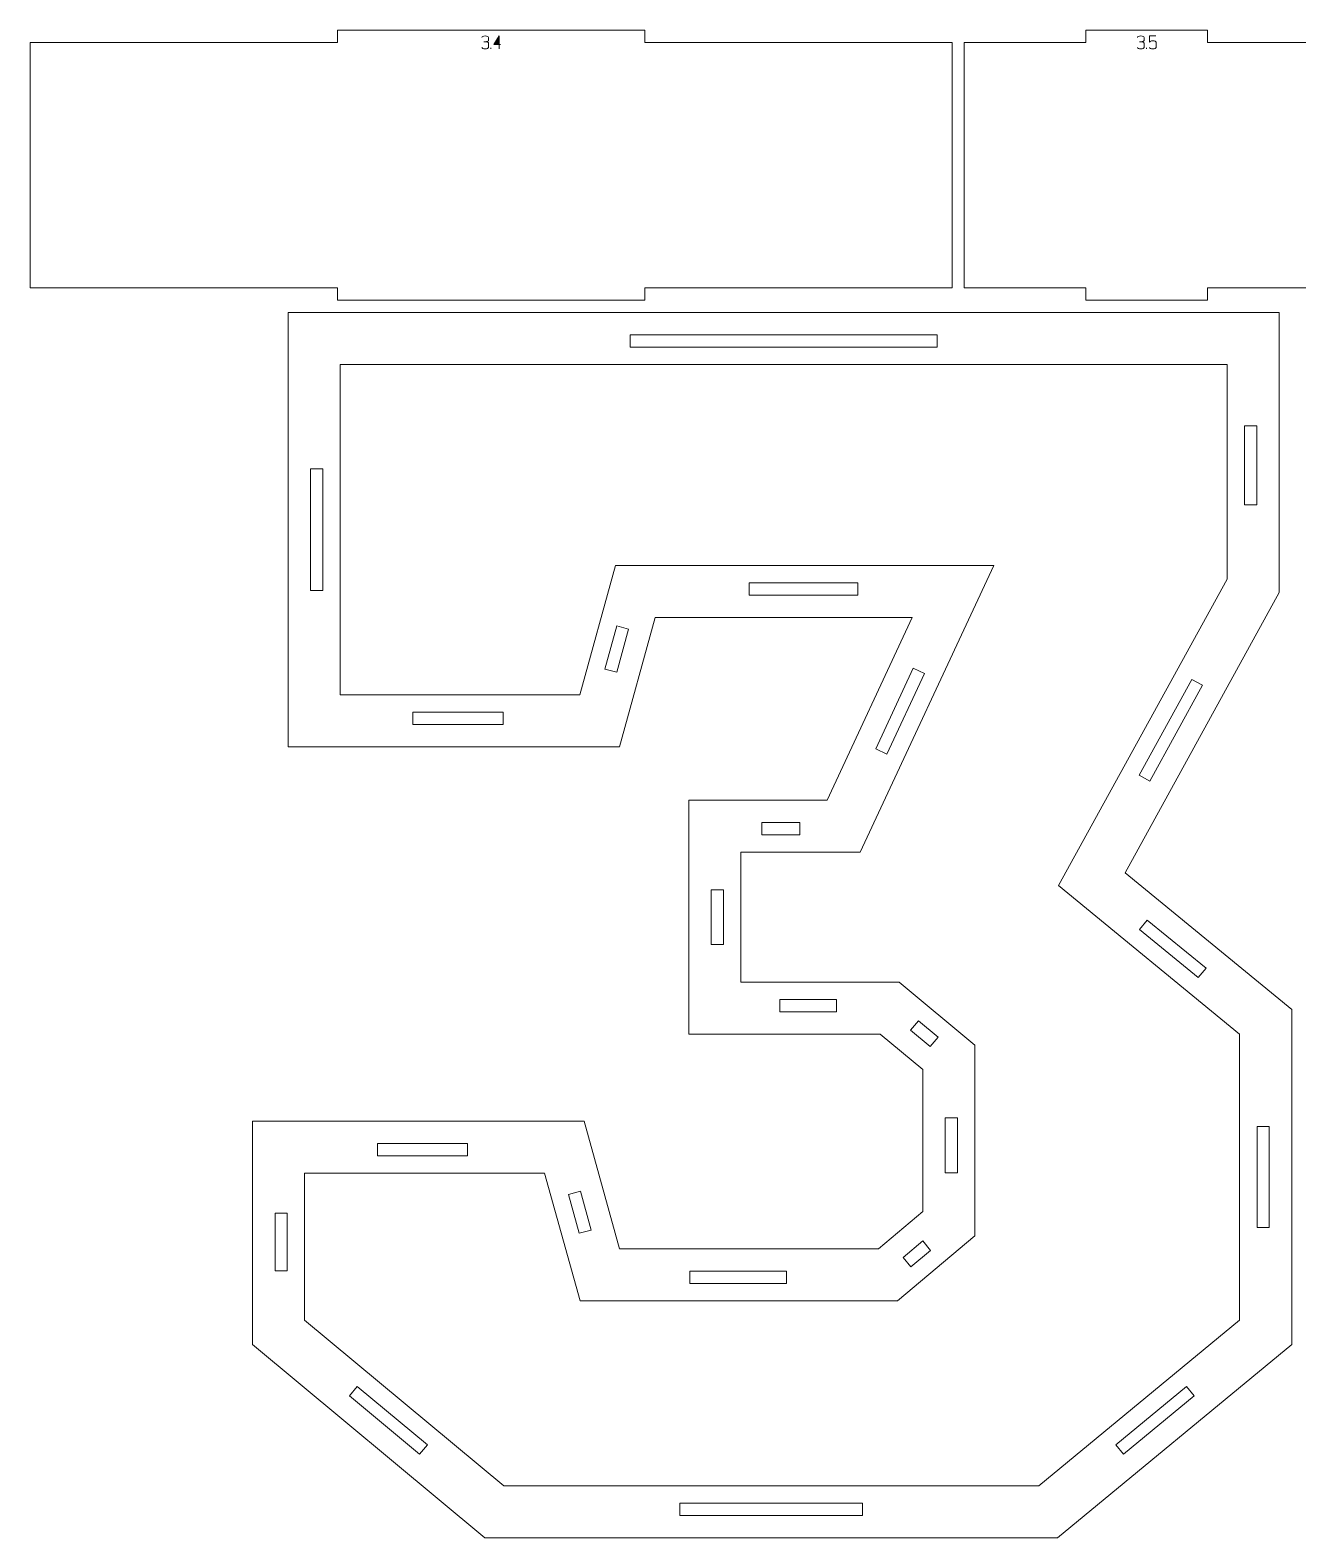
# Model space of a CAD drawing. Header units: centimetres. Extents: x -158 to 228, y -202 to 254.
# Drawn here: x -137.42 to -106.43, y -108.81 to -71.95 of the extents above; entities that cross this region are included whole.
import ezdxf

# ---------------------------------------------------------------- set-up
doc = ezdxf.new("R2010")
doc.units = ezdxf.units.CM
doc.header["$MEASUREMENT"] = 0
doc.layers.add('Capa 1', color=7, linetype='Continuous')

msp = doc.modelspace()

# ---------------------------------------------------------------- hatches: boundary and pattern name
at = {"layer": 'Capa 1', "true_color": 0x3e4095}
h = msp.add_hatch(color=175, dxfattribs=at)
edge = h.paths.add_edge_path()
edge.add_spline(control_points=[(-126.29256, -72.40756), (-126.3161, -72.40756), (-126.33575, -72.40412), (-126.35149, -72.39724), (-126.36724, -72.39036), (-126.37511, -72.38203), (-126.37511, -72.37225), (-126.37511, -72.38203), (-126.36724, -72.39036), (-126.35149, -72.39724), (-126.33575, -72.40412), (-126.3161, -72.40756), (-126.29256, -72.40756), (-126.26902, -72.40756), (-126.24937, -72.40412), (-126.23363, -72.39724), (-126.21788, -72.39036), (-126.21001, -72.38203), (-126.21001, -72.37225), (-126.21001, -72.37225), (-126.21001, -72.26906), (-126.21001, -72.26906), (-126.21001, -72.2608), (-126.21567, -72.25362), (-126.22698, -72.24751), (-126.23829, -72.24139), (-126.27146, -72.23726), (-126.3265, -72.23512), (-126.27177, -72.23176), (-126.2389, -72.22778), (-126.2279, -72.2232), (-126.21689, -72.21861), (-126.21093, -72.21112), (-126.21001, -72.20073), (-126.21001, -72.20073), (-126.21001, -72.12643), (-126.21001, -72.12643), (-126.21001, -72.11665), (-126.21788, -72.10832), (-126.23363, -72.10144), (-126.24937, -72.09456), (-126.26902, -72.09112), (-126.29256, -72.09112), (-126.3161, -72.09112), (-126.33575, -72.09456), (-126.35149, -72.10144), (-126.36724, -72.10832), (-126.37511, -72.11665), (-126.37511, -72.12643), (-126.37511, -72.11665), (-126.36724, -72.10832), (-126.35149, -72.10144), (-126.33575, -72.09456), (-126.3161, -72.09112), (-126.29256, -72.09112), (-126.26902, -72.09112), (-126.24937, -72.09456), (-126.23363, -72.10144), (-126.21788, -72.10832), (-126.21001, -72.11665), (-126.21001, -72.12643), (-126.21001, -72.12643), (-126.21001, -72.20073), (-126.21001, -72.20073), (-126.21093, -72.21112), (-126.21689, -72.21861), (-126.2279, -72.2232), (-126.2389, -72.22778), (-126.27177, -72.23176), (-126.3265, -72.23512), (-126.27146, -72.23726), (-126.23829, -72.24139), (-126.22698, -72.24751), (-126.21567, -72.25362), (-126.21001, -72.2608), (-126.21001, -72.26906), (-126.21001, -72.26906), (-126.21001, -72.37225), (-126.21001, -72.37225), (-126.21001, -72.38203), (-126.21788, -72.39036), (-126.23363, -72.39724), (-126.24937, -72.40412), (-126.26902, -72.40756), (-126.29256, -72.40756)], knot_values=[0, 0, 0, 0, 0.03571429, 0.03571429, 0.03571429, 0.07142857, 0.07142857, 0.07142857, 0.10714286, 0.10714286, 0.10714286, 0.14285714, 0.14285714, 0.14285714, 0.17857143, 0.17857143, 0.17857143, 0.21428571, 0.21428571, 0.21428571, 0.25, 0.25, 0.25, 0.28571429, 0.28571429, 0.28571429, 0.32142857, 0.32142857, 0.32142857, 0.35714286, 0.35714286, 0.35714286, 0.39285714, 0.39285714, 0.39285714, 0.42857143, 0.42857143, 0.42857143, 0.46428571, 0.46428571, 0.46428571, 0.5, 0.5, 0.5, 0.53571429, 0.53571429, 0.53571429, 0.57142857, 0.57142857, 0.57142857, 0.60714286, 0.60714286, 0.60714286, 0.64285714, 0.64285714, 0.64285714, 0.67857143, 0.67857143, 0.67857143, 0.71428571, 0.71428571, 0.71428571, 0.75, 0.75, 0.75, 0.78571429, 0.78571429, 0.78571429, 0.82142857, 0.82142857, 0.82142857, 0.85714286, 0.85714286, 0.85714286, 0.89285714, 0.89285714, 0.89285714, 0.92857143, 0.92857143, 0.92857143, 0.96428571, 0.96428571, 0.96428571, 1, 1, 1, 1], degree=3, periodic=1)
h = msp.add_hatch(color=175, dxfattribs=at)
edge = h.paths.add_edge_path()
edge.add_spline(control_points=[(-125.95181, -72.303), (-125.95181, -72.303), (-125.95181, -72.09066), (-125.95181, -72.09066), (-125.95181, -72.09066), (-126.0816, -72.303), (-126.0816, -72.303), (-126.0816, -72.303), (-125.95181, -72.303), (-125.95181, -72.303)], knot_values=[0, 0, 0, 0, 0.33333333, 0.33333333, 0.33333333, 0.66666667, 0.66666667, 0.66666667, 1, 1, 1, 1], degree=3, periodic=1)
h = msp.add_hatch(color=175, dxfattribs=at)
edge = h.paths.add_edge_path()
edge.add_spline(control_points=[(-125.95181, -72.303), (-125.95181, -72.303), (-125.95181, -72.40756), (-125.95181, -72.40756), (-125.95181, -72.40756), (-125.95181, -72.303), (-125.95181, -72.303), (-125.95181, -72.303), (-126.0816, -72.303), (-126.0816, -72.303), (-126.0816, -72.303), (-125.95181, -72.09066), (-125.95181, -72.09066), (-125.95181, -72.09066), (-125.95181, -72.303), (-125.95181, -72.303), (-125.95181, -72.303), (-125.922, -72.303), (-125.922, -72.303), (-125.922, -72.303), (-125.95181, -72.303), (-125.95181, -72.303)], knot_values=[0, 0, 0, 0, 0.14285714, 0.14285714, 0.14285714, 0.28571429, 0.28571429, 0.28571429, 0.42857143, 0.42857143, 0.42857143, 0.57142857, 0.57142857, 0.57142857, 0.71428571, 0.71428571, 0.71428571, 0.85714286, 0.85714286, 0.85714286, 1, 1, 1, 1], degree=3, periodic=1)
h = msp.add_hatch(color=175, dxfattribs=at)
edge = h.paths.add_edge_path()
edge.add_spline(control_points=[(-110.26476, -72.40756), (-110.2883, -72.40756), (-110.30795, -72.40412), (-110.32369, -72.39724), (-110.33944, -72.39036), (-110.34731, -72.38203), (-110.34731, -72.37225), (-110.34731, -72.38203), (-110.33944, -72.39036), (-110.32369, -72.39724), (-110.30795, -72.40412), (-110.2883, -72.40756), (-110.26476, -72.40756), (-110.24122, -72.40756), (-110.22157, -72.40412), (-110.20583, -72.39724), (-110.19008, -72.39036), (-110.18221, -72.38203), (-110.18221, -72.37225), (-110.18221, -72.37225), (-110.18221, -72.26906), (-110.18221, -72.26906), (-110.18221, -72.2608), (-110.18787, -72.25362), (-110.19918, -72.24751), (-110.21049, -72.24139), (-110.24366, -72.23726), (-110.2987, -72.23512), (-110.24397, -72.23176), (-110.2111, -72.22778), (-110.2001, -72.2232), (-110.18909, -72.21861), (-110.18313, -72.21112), (-110.18221, -72.20073), (-110.18221, -72.20073), (-110.18221, -72.12643), (-110.18221, -72.12643), (-110.18221, -72.11665), (-110.19008, -72.10832), (-110.20583, -72.10144), (-110.22157, -72.09456), (-110.24122, -72.09112), (-110.26476, -72.09112), (-110.2883, -72.09112), (-110.30795, -72.09456), (-110.32369, -72.10144), (-110.33944, -72.10832), (-110.34731, -72.11665), (-110.34731, -72.12643), (-110.34731, -72.11665), (-110.33944, -72.10832), (-110.32369, -72.10144), (-110.30795, -72.09456), (-110.2883, -72.09112), (-110.26476, -72.09112), (-110.24122, -72.09112), (-110.22157, -72.09456), (-110.20583, -72.10144), (-110.19008, -72.10832), (-110.18221, -72.11665), (-110.18221, -72.12643), (-110.18221, -72.12643), (-110.18221, -72.20073), (-110.18221, -72.20073), (-110.18313, -72.21112), (-110.18909, -72.21861), (-110.2001, -72.2232), (-110.2111, -72.22778), (-110.24397, -72.23176), (-110.2987, -72.23512), (-110.24366, -72.23726), (-110.21049, -72.24139), (-110.19918, -72.24751), (-110.18787, -72.25362), (-110.18221, -72.2608), (-110.18221, -72.26906), (-110.18221, -72.26906), (-110.18221, -72.37225), (-110.18221, -72.37225), (-110.18221, -72.38203), (-110.19008, -72.39036), (-110.20583, -72.39724), (-110.22157, -72.40412), (-110.24122, -72.40756), (-110.26476, -72.40756)], knot_values=[0, 0, 0, 0, 0.03571429, 0.03571429, 0.03571429, 0.07142857, 0.07142857, 0.07142857, 0.10714286, 0.10714286, 0.10714286, 0.14285714, 0.14285714, 0.14285714, 0.17857143, 0.17857143, 0.17857143, 0.21428571, 0.21428571, 0.21428571, 0.25, 0.25, 0.25, 0.28571429, 0.28571429, 0.28571429, 0.32142857, 0.32142857, 0.32142857, 0.35714286, 0.35714286, 0.35714286, 0.39285714, 0.39285714, 0.39285714, 0.42857143, 0.42857143, 0.42857143, 0.46428571, 0.46428571, 0.46428571, 0.5, 0.5, 0.5, 0.53571429, 0.53571429, 0.53571429, 0.57142857, 0.57142857, 0.57142857, 0.60714286, 0.60714286, 0.60714286, 0.64285714, 0.64285714, 0.64285714, 0.67857143, 0.67857143, 0.67857143, 0.71428571, 0.71428571, 0.71428571, 0.75, 0.75, 0.75, 0.78571429, 0.78571429, 0.78571429, 0.82142857, 0.82142857, 0.82142857, 0.85714286, 0.85714286, 0.85714286, 0.89285714, 0.89285714, 0.89285714, 0.92857143, 0.92857143, 0.92857143, 0.96428571, 0.96428571, 0.96428571, 1, 1, 1, 1], degree=3, periodic=1)
h = msp.add_hatch(color=175, dxfattribs=at)
edge = h.paths.add_edge_path()
edge.add_spline(control_points=[(-109.97125, -72.40756), (-109.99479, -72.40756), (-110.01444, -72.40412), (-110.03018, -72.39724), (-110.04593, -72.39036), (-110.0538, -72.38203), (-110.0538, -72.37225), (-110.0538, -72.38203), (-110.04593, -72.39036), (-110.03018, -72.39724), (-110.01444, -72.40412), (-109.99479, -72.40756), (-109.97125, -72.40756), (-109.94771, -72.40756), (-109.92806, -72.40412), (-109.91232, -72.39724), (-109.89657, -72.39036), (-109.8887, -72.38203), (-109.8887, -72.37225), (-109.8887, -72.37225), (-109.8887, -72.24659), (-109.8887, -72.24659), (-109.8887, -72.2368), (-109.89657, -72.22847), (-109.91232, -72.22159), (-109.92806, -72.21471), (-109.94771, -72.21127), (-109.97125, -72.21127), (-109.99265, -72.21311), (-110.00916, -72.21556), (-110.02078, -72.21861), (-110.0324, -72.22167), (-110.0434, -72.231), (-110.0538, -72.24659), (-110.0538, -72.24659), (-110.0538, -72.09112), (-110.0538, -72.09112), (-110.0538, -72.09112), (-109.8942, -72.09112), (-109.8942, -72.09112), (-109.8942, -72.09112), (-110.0538, -72.09112), (-110.0538, -72.09112), (-110.0538, -72.09112), (-110.0538, -72.24659), (-110.0538, -72.24659), (-110.0434, -72.231), (-110.0324, -72.22167), (-110.02078, -72.21861), (-110.00916, -72.21556), (-109.99265, -72.21311), (-109.97125, -72.21127), (-109.94771, -72.21127), (-109.92806, -72.21471), (-109.91232, -72.22159), (-109.89657, -72.22847), (-109.8887, -72.2368), (-109.8887, -72.24659), (-109.8887, -72.24659), (-109.8887, -72.37225), (-109.8887, -72.37225), (-109.8887, -72.38203), (-109.89657, -72.39036), (-109.91232, -72.39724), (-109.92806, -72.40412), (-109.94771, -72.40756), (-109.97125, -72.40756)], knot_values=[0, 0, 0, 0, 0.04545455, 0.04545455, 0.04545455, 0.09090909, 0.09090909, 0.09090909, 0.13636364, 0.13636364, 0.13636364, 0.18181818, 0.18181818, 0.18181818, 0.22727273, 0.22727273, 0.22727273, 0.27272727, 0.27272727, 0.27272727, 0.31818182, 0.31818182, 0.31818182, 0.36363636, 0.36363636, 0.36363636, 0.40909091, 0.40909091, 0.40909091, 0.45454545, 0.45454545, 0.45454545, 0.5, 0.5, 0.5, 0.54545455, 0.54545455, 0.54545455, 0.59090909, 0.59090909, 0.59090909, 0.63636364, 0.63636364, 0.63636364, 0.68181818, 0.68181818, 0.68181818, 0.72727273, 0.72727273, 0.72727273, 0.77272727, 0.77272727, 0.77272727, 0.81818182, 0.81818182, 0.81818182, 0.86363636, 0.86363636, 0.86363636, 0.90909091, 0.90909091, 0.90909091, 0.95454545, 0.95454545, 0.95454545, 1, 1, 1, 1], degree=3, periodic=1)
h = msp.add_hatch(color=175, dxfattribs=at)
edge = h.paths.add_edge_path()
edge.add_spline(control_points=[(-126.15498, -72.40756), (-126.15498, -72.40756), (-126.15498, -72.38509), (-126.15498, -72.38509), (-126.15498, -72.38509), (-126.15498, -72.40756), (-126.15498, -72.40756)], knot_values=[0, 0, 0, 0, 0.5, 0.5, 0.5, 1, 1, 1, 1], degree=3, periodic=1)
h = msp.add_hatch(color=175, dxfattribs=at)
edge = h.paths.add_edge_path()
edge.add_spline(control_points=[(-110.12718, -72.40756), (-110.12718, -72.40756), (-110.12718, -72.38509), (-110.12718, -72.38509), (-110.12718, -72.38509), (-110.12718, -72.40756), (-110.12718, -72.40756)], knot_values=[0, 0, 0, 0, 0.5, 0.5, 0.5, 1, 1, 1, 1], degree=3, periodic=1)

# ---------------------------------------------------------------- linework, layer by layer
at = {"layer": 'Capa 1', "color": 240, "lineweight": 20}
for points in [[(-137.41699, -72.25036), (-137.41699, -72.25036), (-137.41699, -78.25036), (-137.41699, -78.25036), (-137.41699, -78.25036), (-129.9047, -78.25036), (-129.9047, -78.25036), (-129.9047, -78.25036), (-129.9047, -78.55036), (-129.9047, -78.55036), (-129.9047, -78.55036), (-122.39242, -78.55036), (-122.39242, -78.55036), (-122.39242, -78.55036), (-122.39242, -78.25036), (-122.39242, -78.25036), (-122.39242, -78.25036), (-114.88013, -78.25036), (-114.88013, -78.25036), (-114.88013, -78.25036), (-114.88013, -72.25036), (-114.88013, -72.25036), (-114.88013, -72.25036), (-122.39242, -72.25036), (-122.39242, -72.25036), (-122.39242, -72.25036), (-122.39242, -71.95036), (-122.39242, -71.95036), (-122.39242, -71.95036), (-129.9047, -71.95036), (-129.9047, -71.95036), (-129.9047, -71.95036), (-129.9047, -72.25036), (-129.9047, -72.25036), (-129.9047, -72.25036), (-137.41699, -72.25036), (-137.41699, -72.25036)], [(-114.58013, -72.25036), (-114.58013, -72.25036), (-114.58013, -78.25036), (-114.58013, -78.25036), (-114.58013, -78.25036), (-111.60538, -78.25036), (-111.60538, -78.25036), (-111.60538, -78.25036), (-111.60538, -78.55036), (-111.60538, -78.55036), (-111.60538, -78.55036), (-108.63064, -78.55036), (-108.63064, -78.55036), (-108.63064, -78.55036), (-108.63064, -78.25036), (-108.63064, -78.25036), (-108.63064, -78.25036), (-105.65589, -78.25036), (-105.65589, -78.25036), (-105.65589, -78.25036), (-105.65589, -72.25036), (-105.65589, -72.25036), (-105.65589, -72.25036), (-108.63064, -72.25036), (-108.63064, -72.25036), (-108.63064, -72.25036), (-108.63064, -71.95036), (-108.63064, -71.95036), (-108.63064, -71.95036), (-111.60538, -71.95036), (-111.60538, -71.95036), (-111.60538, -71.95036), (-111.60538, -72.25036), (-111.60538, -72.25036), (-111.60538, -72.25036), (-114.58013, -72.25036), (-114.58013, -72.25036)]]:
    msp.add_open_spline(points, degree=3, knots=[0, 0, 0, 0, 0.08333333, 0.08333333, 0.08333333, 0.16666667, 0.16666667, 0.16666667, 0.25, 0.25, 0.25, 0.33333333, 0.33333333, 0.33333333, 0.41666667, 0.41666667, 0.41666667, 0.5, 0.5, 0.5, 0.58333333, 0.58333333, 0.58333333, 0.66666667, 0.66666667, 0.66666667, 0.75, 0.75, 0.75, 0.83333333, 0.83333333, 0.83333333, 0.91666667, 0.91666667, 0.91666667, 1, 1, 1, 1], dxfattribs=at)
at = {"layer": 'Capa 1', "color": 114, "lineweight": 9}
for points, knots in [([(-126.29256, -72.40756), (-126.3161, -72.40756), (-126.33575, -72.40412), (-126.35149, -72.39724), (-126.36724, -72.39036), (-126.37511, -72.38203), (-126.37511, -72.37225), (-126.37511, -72.38203), (-126.36724, -72.39036), (-126.35149, -72.39724), (-126.33575, -72.40412), (-126.3161, -72.40756), (-126.29256, -72.40756), (-126.26902, -72.40756), (-126.24937, -72.40412), (-126.23363, -72.39724), (-126.21788, -72.39036), (-126.21001, -72.38203), (-126.21001, -72.37225), (-126.21001, -72.37225), (-126.21001, -72.26906), (-126.21001, -72.26906), (-126.21001, -72.2608), (-126.21567, -72.25362), (-126.22698, -72.24751), (-126.23829, -72.24139), (-126.27146, -72.23726), (-126.3265, -72.23512), (-126.27177, -72.23176), (-126.2389, -72.22778), (-126.2279, -72.2232), (-126.21689, -72.21861), (-126.21093, -72.21112), (-126.21001, -72.20073), (-126.21001, -72.20073), (-126.21001, -72.12643), (-126.21001, -72.12643), (-126.21001, -72.11665), (-126.21788, -72.10832), (-126.23363, -72.10144), (-126.24937, -72.09456), (-126.26902, -72.09112), (-126.29256, -72.09112), (-126.3161, -72.09112), (-126.33575, -72.09456), (-126.35149, -72.10144), (-126.36724, -72.10832), (-126.37511, -72.11665), (-126.37511, -72.12643), (-126.37511, -72.11665), (-126.36724, -72.10832), (-126.35149, -72.10144), (-126.33575, -72.09456), (-126.3161, -72.09112), (-126.29256, -72.09112), (-126.26902, -72.09112), (-126.24937, -72.09456), (-126.23363, -72.10144), (-126.21788, -72.10832), (-126.21001, -72.11665), (-126.21001, -72.12643), (-126.21001, -72.12643), (-126.21001, -72.20073), (-126.21001, -72.20073), (-126.21093, -72.21112), (-126.21689, -72.21861), (-126.2279, -72.2232), (-126.2389, -72.22778), (-126.27177, -72.23176), (-126.3265, -72.23512), (-126.27146, -72.23726), (-126.23829, -72.24139), (-126.22698, -72.24751), (-126.21567, -72.25362), (-126.21001, -72.2608), (-126.21001, -72.26906), (-126.21001, -72.26906), (-126.21001, -72.37225), (-126.21001, -72.37225), (-126.21001, -72.38203), (-126.21788, -72.39036), (-126.23363, -72.39724), (-126.24937, -72.40412), (-126.26902, -72.40756), (-126.29256, -72.40756)], [0, 0, 0, 0, 0.03571429, 0.03571429, 0.03571429, 0.07142857, 0.07142857, 0.07142857, 0.10714286, 0.10714286, 0.10714286, 0.14285714, 0.14285714, 0.14285714, 0.17857143, 0.17857143, 0.17857143, 0.21428571, 0.21428571, 0.21428571, 0.25, 0.25, 0.25, 0.28571429, 0.28571429, 0.28571429, 0.32142857, 0.32142857, 0.32142857, 0.35714286, 0.35714286, 0.35714286, 0.39285714, 0.39285714, 0.39285714, 0.42857143, 0.42857143, 0.42857143, 0.46428571, 0.46428571, 0.46428571, 0.5, 0.5, 0.5, 0.53571429, 0.53571429, 0.53571429, 0.57142857, 0.57142857, 0.57142857, 0.60714286, 0.60714286, 0.60714286, 0.64285714, 0.64285714, 0.64285714, 0.67857143, 0.67857143, 0.67857143, 0.71428571, 0.71428571, 0.71428571, 0.75, 0.75, 0.75, 0.78571429, 0.78571429, 0.78571429, 0.82142857, 0.82142857, 0.82142857, 0.85714286, 0.85714286, 0.85714286, 0.89285714, 0.89285714, 0.89285714, 0.92857143, 0.92857143, 0.92857143, 0.96428571, 0.96428571, 0.96428571, 1, 1, 1, 1]), ([(-125.95181, -72.303), (-125.95181, -72.303), (-125.95181, -72.09066), (-125.95181, -72.09066), (-125.95181, -72.09066), (-126.0816, -72.303), (-126.0816, -72.303), (-126.0816, -72.303), (-125.95181, -72.303), (-125.95181, -72.303)], [0, 0, 0, 0, 0.33333333, 0.33333333, 0.33333333, 0.66666667, 0.66666667, 0.66666667, 1, 1, 1, 1]), ([(-125.95181, -72.303), (-125.95181, -72.303), (-125.95181, -72.40756), (-125.95181, -72.40756), (-125.95181, -72.40756), (-125.95181, -72.303), (-125.95181, -72.303), (-125.95181, -72.303), (-126.0816, -72.303), (-126.0816, -72.303), (-126.0816, -72.303), (-125.95181, -72.09066), (-125.95181, -72.09066), (-125.95181, -72.09066), (-125.95181, -72.303), (-125.95181, -72.303), (-125.95181, -72.303), (-125.922, -72.303), (-125.922, -72.303), (-125.922, -72.303), (-125.95181, -72.303), (-125.95181, -72.303)], [0, 0, 0, 0, 0.14285714, 0.14285714, 0.14285714, 0.28571429, 0.28571429, 0.28571429, 0.42857143, 0.42857143, 0.42857143, 0.57142857, 0.57142857, 0.57142857, 0.71428571, 0.71428571, 0.71428571, 0.85714286, 0.85714286, 0.85714286, 1, 1, 1, 1]), ([(-110.26476, -72.40756), (-110.2883, -72.40756), (-110.30795, -72.40412), (-110.32369, -72.39724), (-110.33944, -72.39036), (-110.34731, -72.38203), (-110.34731, -72.37225), (-110.34731, -72.38203), (-110.33944, -72.39036), (-110.32369, -72.39724), (-110.30795, -72.40412), (-110.2883, -72.40756), (-110.26476, -72.40756), (-110.24122, -72.40756), (-110.22157, -72.40412), (-110.20583, -72.39724), (-110.19008, -72.39036), (-110.18221, -72.38203), (-110.18221, -72.37225), (-110.18221, -72.37225), (-110.18221, -72.26906), (-110.18221, -72.26906), (-110.18221, -72.2608), (-110.18787, -72.25362), (-110.19918, -72.24751), (-110.21049, -72.24139), (-110.24366, -72.23726), (-110.2987, -72.23512), (-110.24397, -72.23176), (-110.2111, -72.22778), (-110.2001, -72.2232), (-110.18909, -72.21861), (-110.18313, -72.21112), (-110.18221, -72.20073), (-110.18221, -72.20073), (-110.18221, -72.12643), (-110.18221, -72.12643), (-110.18221, -72.11665), (-110.19008, -72.10832), (-110.20583, -72.10144), (-110.22157, -72.09456), (-110.24122, -72.09112), (-110.26476, -72.09112), (-110.2883, -72.09112), (-110.30795, -72.09456), (-110.32369, -72.10144), (-110.33944, -72.10832), (-110.34731, -72.11665), (-110.34731, -72.12643), (-110.34731, -72.11665), (-110.33944, -72.10832), (-110.32369, -72.10144), (-110.30795, -72.09456), (-110.2883, -72.09112), (-110.26476, -72.09112), (-110.24122, -72.09112), (-110.22157, -72.09456), (-110.20583, -72.10144), (-110.19008, -72.10832), (-110.18221, -72.11665), (-110.18221, -72.12643), (-110.18221, -72.12643), (-110.18221, -72.20073), (-110.18221, -72.20073), (-110.18313, -72.21112), (-110.18909, -72.21861), (-110.2001, -72.2232), (-110.2111, -72.22778), (-110.24397, -72.23176), (-110.2987, -72.23512), (-110.24366, -72.23726), (-110.21049, -72.24139), (-110.19918, -72.24751), (-110.18787, -72.25362), (-110.18221, -72.2608), (-110.18221, -72.26906), (-110.18221, -72.26906), (-110.18221, -72.37225), (-110.18221, -72.37225), (-110.18221, -72.38203), (-110.19008, -72.39036), (-110.20583, -72.39724), (-110.22157, -72.40412), (-110.24122, -72.40756), (-110.26476, -72.40756)], [0, 0, 0, 0, 0.03571429, 0.03571429, 0.03571429, 0.07142857, 0.07142857, 0.07142857, 0.10714286, 0.10714286, 0.10714286, 0.14285714, 0.14285714, 0.14285714, 0.17857143, 0.17857143, 0.17857143, 0.21428571, 0.21428571, 0.21428571, 0.25, 0.25, 0.25, 0.28571429, 0.28571429, 0.28571429, 0.32142857, 0.32142857, 0.32142857, 0.35714286, 0.35714286, 0.35714286, 0.39285714, 0.39285714, 0.39285714, 0.42857143, 0.42857143, 0.42857143, 0.46428571, 0.46428571, 0.46428571, 0.5, 0.5, 0.5, 0.53571429, 0.53571429, 0.53571429, 0.57142857, 0.57142857, 0.57142857, 0.60714286, 0.60714286, 0.60714286, 0.64285714, 0.64285714, 0.64285714, 0.67857143, 0.67857143, 0.67857143, 0.71428571, 0.71428571, 0.71428571, 0.75, 0.75, 0.75, 0.78571429, 0.78571429, 0.78571429, 0.82142857, 0.82142857, 0.82142857, 0.85714286, 0.85714286, 0.85714286, 0.89285714, 0.89285714, 0.89285714, 0.92857143, 0.92857143, 0.92857143, 0.96428571, 0.96428571, 0.96428571, 1, 1, 1, 1]), ([(-109.97125, -72.40756), (-109.99479, -72.40756), (-110.01444, -72.40412), (-110.03018, -72.39724), (-110.04593, -72.39036), (-110.0538, -72.38203), (-110.0538, -72.37225), (-110.0538, -72.38203), (-110.04593, -72.39036), (-110.03018, -72.39724), (-110.01444, -72.40412), (-109.99479, -72.40756), (-109.97125, -72.40756), (-109.94771, -72.40756), (-109.92806, -72.40412), (-109.91232, -72.39724), (-109.89657, -72.39036), (-109.8887, -72.38203), (-109.8887, -72.37225), (-109.8887, -72.37225), (-109.8887, -72.24659), (-109.8887, -72.24659), (-109.8887, -72.2368), (-109.89657, -72.22847), (-109.91232, -72.22159), (-109.92806, -72.21471), (-109.94771, -72.21127), (-109.97125, -72.21127), (-109.99265, -72.21311), (-110.00916, -72.21556), (-110.02078, -72.21861), (-110.0324, -72.22167), (-110.0434, -72.231), (-110.0538, -72.24659), (-110.0538, -72.24659), (-110.0538, -72.09112), (-110.0538, -72.09112), (-110.0538, -72.09112), (-109.8942, -72.09112), (-109.8942, -72.09112), (-109.8942, -72.09112), (-110.0538, -72.09112), (-110.0538, -72.09112), (-110.0538, -72.09112), (-110.0538, -72.24659), (-110.0538, -72.24659), (-110.0434, -72.231), (-110.0324, -72.22167), (-110.02078, -72.21861), (-110.00916, -72.21556), (-109.99265, -72.21311), (-109.97125, -72.21127), (-109.94771, -72.21127), (-109.92806, -72.21471), (-109.91232, -72.22159), (-109.89657, -72.22847), (-109.8887, -72.2368), (-109.8887, -72.24659), (-109.8887, -72.24659), (-109.8887, -72.37225), (-109.8887, -72.37225), (-109.8887, -72.38203), (-109.89657, -72.39036), (-109.91232, -72.39724), (-109.92806, -72.40412), (-109.94771, -72.40756), (-109.97125, -72.40756)], [0, 0, 0, 0, 0.04545455, 0.04545455, 0.04545455, 0.09090909, 0.09090909, 0.09090909, 0.13636364, 0.13636364, 0.13636364, 0.18181818, 0.18181818, 0.18181818, 0.22727273, 0.22727273, 0.22727273, 0.27272727, 0.27272727, 0.27272727, 0.31818182, 0.31818182, 0.31818182, 0.36363636, 0.36363636, 0.36363636, 0.40909091, 0.40909091, 0.40909091, 0.45454545, 0.45454545, 0.45454545, 0.5, 0.5, 0.5, 0.54545455, 0.54545455, 0.54545455, 0.59090909, 0.59090909, 0.59090909, 0.63636364, 0.63636364, 0.63636364, 0.68181818, 0.68181818, 0.68181818, 0.72727273, 0.72727273, 0.72727273, 0.77272727, 0.77272727, 0.77272727, 0.81818182, 0.81818182, 0.81818182, 0.86363636, 0.86363636, 0.86363636, 0.90909091, 0.90909091, 0.90909091, 0.95454545, 0.95454545, 0.95454545, 1, 1, 1, 1]), ([(-126.15498, -72.40756), (-126.15498, -72.40756), (-126.15498, -72.38509), (-126.15498, -72.38509), (-126.15498, -72.38509), (-126.15498, -72.40756), (-126.15498, -72.40756)], [0, 0, 0, 0, 0.5, 0.5, 0.5, 1, 1, 1, 1]), ([(-110.12718, -72.40756), (-110.12718, -72.40756), (-110.12718, -72.38509), (-110.12718, -72.38509), (-110.12718, -72.38509), (-110.12718, -72.40756), (-110.12718, -72.40756)], [0, 0, 0, 0, 0.5, 0.5, 0.5, 1, 1, 1, 1])]:
    msp.add_open_spline(points, degree=3, knots=knots, dxfattribs=at)
at = {"layer": 'Capa 1', "color": 240, "lineweight": 9}
for points, knots in [([(-106.57515, -95.8878), (-106.57515, -95.8878), (-106.57515, -104.08138), (-106.57515, -104.08138), (-106.57515, -104.08138), (-112.29764, -108.80678), (-112.29764, -108.80678), (-112.29764, -108.80678), (-126.30043, -108.80678), (-126.30043, -108.80678), (-126.30043, -108.80678), (-131.97958, -104.08138), (-131.97958, -104.08138), (-131.97958, -104.08138), (-131.97958, -98.61899), (-131.97958, -98.61899), (-131.97958, -98.61899), (-123.8727, -98.61899), (-123.8727, -98.61899), (-123.8727, -98.61899), (-123.00566, -101.74035), (-123.00566, -101.74035), (-123.00566, -101.74035), (-116.67622, -101.74035), (-116.67622, -101.74035), (-116.67622, -101.74035), (-115.59242, -100.82996), (-115.59242, -100.82996), (-115.59242, -100.82996), (-115.59242, -97.36178), (-115.59242, -97.36178), (-115.59242, -97.36178), (-116.63287, -96.49473), (-116.63287, -96.49473), (-116.63287, -96.49473), (-121.31492, -96.49473), (-121.31492, -96.49473), (-121.31492, -96.49473), (-121.31492, -90.77223), (-121.31492, -90.77223), (-121.31492, -90.77223), (-117.93344, -90.77223), (-117.93344, -90.77223), (-117.93344, -90.77223), (-115.85253, -86.30695), (-115.85253, -86.30695), (-115.85253, -86.30695), (-122.13861, -86.30695), (-122.13861, -86.30695), (-122.13861, -86.30695), (-123.00566, -89.47166), (-123.00566, -89.47166), (-123.00566, -89.47166), (-131.11253, -89.47166), (-131.11253, -89.47166), (-131.11253, -89.47166), (-131.11253, -78.85036), (-131.11253, -78.85036), (-131.11253, -78.85036), (-106.87861, -78.85036), (-106.87861, -78.85036), (-106.87861, -78.85036), (-106.87861, -85.70001), (-106.87861, -85.70001), (-106.87861, -85.70001), (-110.65026, -92.54967), (-110.65026, -92.54967), (-110.65026, -92.54967), (-106.57515, -95.8878), (-106.57515, -95.8878)], [0, 0, 0, 0, 0.04347826, 0.04347826, 0.04347826, 0.08695652, 0.08695652, 0.08695652, 0.13043478, 0.13043478, 0.13043478, 0.17391304, 0.17391304, 0.17391304, 0.2173913, 0.2173913, 0.2173913, 0.26086957, 0.26086957, 0.26086957, 0.30434783, 0.30434783, 0.30434783, 0.34782609, 0.34782609, 0.34782609, 0.39130435, 0.39130435, 0.39130435, 0.43478261, 0.43478261, 0.43478261, 0.47826087, 0.47826087, 0.47826087, 0.52173913, 0.52173913, 0.52173913, 0.56521739, 0.56521739, 0.56521739, 0.60869565, 0.60869565, 0.60869565, 0.65217391, 0.65217391, 0.65217391, 0.69565217, 0.69565217, 0.69565217, 0.73913043, 0.73913043, 0.73913043, 0.7826087, 0.7826087, 0.7826087, 0.82608696, 0.82608696, 0.82608696, 0.86956522, 0.86956522, 0.86956522, 0.91304348, 0.91304348, 0.91304348, 0.95652174, 0.95652174, 0.95652174, 1, 1, 1, 1]), ([(-122.75171, -79.69889), (-122.75171, -79.69889), (-115.23943, -79.69889), (-115.23943, -79.69889), (-115.23943, -79.69889), (-115.23943, -79.39889), (-115.23943, -79.39889), (-115.23943, -79.39889), (-122.75171, -79.39889), (-122.75171, -79.39889), (-122.75171, -79.39889), (-122.75171, -79.69889), (-122.75171, -79.69889)], [0, 0, 0, 0, 0.25, 0.25, 0.25, 0.5, 0.5, 0.5, 0.75, 0.75, 0.75, 1, 1, 1, 1]), ([(-107.84794, -96.4905), (-107.84794, -96.4905), (-112.27594, -92.8633), (-112.27594, -92.8633), (-112.27594, -92.8633), (-108.1514, -85.37276), (-108.1514, -85.37276), (-108.1514, -85.37276), (-108.1514, -80.12315), (-108.1514, -80.12315), (-108.1514, -80.12315), (-129.83974, -80.12315), (-129.83974, -80.12315), (-129.83974, -80.12315), (-129.83974, -88.19887), (-129.83974, -88.19887), (-129.83974, -88.19887), (-123.97664, -88.19887), (-123.97664, -88.19887), (-123.97664, -88.19887), (-123.10959, -85.03416), (-123.10959, -85.03416), (-123.10959, -85.03416), (-113.85517, -85.03416), (-113.85517, -85.03416), (-113.85517, -85.03416), (-117.12237, -92.04502), (-117.12237, -92.04502), (-117.12237, -92.04502), (-120.04213, -92.04502), (-120.04213, -92.04502), (-120.04213, -92.04502), (-120.04213, -95.22194), (-120.04213, -95.22194), (-120.04213, -95.22194), (-116.17205, -95.22194), (-116.17205, -95.22194), (-116.17205, -95.22194), (-114.31963, -96.76564), (-114.31963, -96.76564), (-114.31963, -96.76564), (-114.31963, -101.42306), (-114.31963, -101.42306), (-114.31963, -101.42306), (-116.21258, -103.01314), (-116.21258, -103.01314), (-116.21258, -103.01314), (-123.97309, -103.01314), (-123.97309, -103.01314), (-123.97309, -103.01314), (-124.84013, -99.89178), (-124.84013, -99.89178), (-124.84013, -99.89178), (-130.70679, -99.89178), (-130.70679, -99.89178), (-130.70679, -99.89178), (-130.70679, -103.48465), (-130.70679, -103.48465), (-130.70679, -103.48465), (-125.84016, -107.53399), (-125.84016, -107.53399), (-125.84016, -107.53399), (-112.75523, -107.53399), (-112.75523, -107.53399), (-112.75523, -107.53399), (-107.84794, -103.48175), (-107.84794, -103.48175), (-107.84794, -103.48175), (-107.84794, -96.4905), (-107.84794, -96.4905)], [0, 0, 0, 0, 0.04347826, 0.04347826, 0.04347826, 0.08695652, 0.08695652, 0.08695652, 0.13043478, 0.13043478, 0.13043478, 0.17391304, 0.17391304, 0.17391304, 0.2173913, 0.2173913, 0.2173913, 0.26086957, 0.26086957, 0.26086957, 0.30434783, 0.30434783, 0.30434783, 0.34782609, 0.34782609, 0.34782609, 0.39130435, 0.39130435, 0.39130435, 0.43478261, 0.43478261, 0.43478261, 0.47826087, 0.47826087, 0.47826087, 0.52173913, 0.52173913, 0.52173913, 0.56521739, 0.56521739, 0.56521739, 0.60869565, 0.60869565, 0.60869565, 0.65217391, 0.65217391, 0.65217391, 0.69565217, 0.69565217, 0.69565217, 0.73913043, 0.73913043, 0.73913043, 0.7826087, 0.7826087, 0.7826087, 0.82608696, 0.82608696, 0.82608696, 0.86956522, 0.86956522, 0.86956522, 0.91304348, 0.91304348, 0.91304348, 0.95652174, 0.95652174, 0.95652174, 1, 1, 1, 1]), ([(-107.72714, -81.62654), (-107.72714, -81.62654), (-107.72714, -83.55419), (-107.72714, -83.55419), (-107.72714, -83.55419), (-107.42714, -83.55419), (-107.42714, -83.55419), (-107.42714, -83.55419), (-107.42714, -81.62654), (-107.42714, -81.62654), (-107.42714, -81.62654), (-107.72714, -81.62654), (-107.72714, -81.62654)], [0, 0, 0, 0, 0.25, 0.25, 0.25, 0.5, 0.5, 0.5, 0.75, 0.75, 0.75, 1, 1, 1, 1]), ([(-130.264, -85.64838), (-130.264, -85.64838), (-130.264, -82.67364), (-130.264, -82.67364), (-130.264, -82.67364), (-130.564, -82.67364), (-130.564, -82.67364), (-130.564, -82.67364), (-130.564, -85.64838), (-130.564, -85.64838), (-130.564, -85.64838), (-130.264, -85.64838), (-130.264, -85.64838)], [0, 0, 0, 0, 0.25, 0.25, 0.25, 0.5, 0.5, 0.5, 0.75, 0.75, 0.75, 1, 1, 1, 1]), ([(-117.1795, -85.45842), (-117.1795, -85.45842), (-119.83805, -85.45842), (-119.83805, -85.45842), (-119.83805, -85.45842), (-119.83805, -85.75842), (-119.83805, -85.75842), (-119.83805, -85.75842), (-117.1795, -85.75842), (-117.1795, -85.75842), (-117.1795, -85.75842), (-117.1795, -85.45842), (-117.1795, -85.45842)], [0, 0, 0, 0, 0.25, 0.25, 0.25, 0.5, 0.5, 0.5, 0.75, 0.75, 0.75, 1, 1, 1, 1]), ([(-123.07495, -86.51332), (-123.07495, -86.51332), (-123.36396, -87.56823), (-123.36396, -87.56823), (-123.36396, -87.56823), (-123.07463, -87.6475), (-123.07463, -87.6475), (-123.07463, -87.6475), (-122.78561, -86.59259), (-122.78561, -86.59259), (-122.78561, -86.59259), (-123.07495, -86.51332), (-123.07495, -86.51332)], [0, 0, 0, 0, 0.25, 0.25, 0.25, 0.5, 0.5, 0.5, 0.75, 0.75, 0.75, 1, 1, 1, 1]), ([(-116.47376, -89.6488), (-116.47376, -89.6488), (-115.55478, -87.67685), (-115.55478, -87.67685), (-115.55478, -87.67685), (-115.82671, -87.55013), (-115.82671, -87.55013), (-115.82671, -87.55013), (-116.74568, -89.52208), (-116.74568, -89.52208), (-116.74568, -89.52208), (-116.47376, -89.6488), (-116.47376, -89.6488)], [0, 0, 0, 0, 0.25, 0.25, 0.25, 0.5, 0.5, 0.5, 0.75, 0.75, 0.75, 1, 1, 1, 1]), ([(-109.01535, -87.82134), (-109.01535, -87.82134), (-110.30355, -90.16084), (-110.30355, -90.16084), (-110.30355, -90.16084), (-110.04076, -90.30555), (-110.04076, -90.30555), (-110.04076, -90.30555), (-108.75255, -87.96604), (-108.75255, -87.96604), (-108.75255, -87.96604), (-109.01535, -87.82134), (-109.01535, -87.82134)], [0, 0, 0, 0, 0.25, 0.25, 0.25, 0.5, 0.5, 0.5, 0.75, 0.75, 0.75, 1, 1, 1, 1]), ([(-125.85665, -88.62313), (-125.85665, -88.62313), (-128.06033, -88.62313), (-128.06033, -88.62313), (-128.06033, -88.62313), (-128.06033, -88.92313), (-128.06033, -88.92313), (-128.06033, -88.92313), (-125.85665, -88.92313), (-125.85665, -88.92313), (-125.85665, -88.92313), (-125.85665, -88.62313), (-125.85665, -88.62313)], [0, 0, 0, 0, 0.25, 0.25, 0.25, 0.5, 0.5, 0.5, 0.75, 0.75, 0.75, 1, 1, 1, 1]), ([(-119.53248, -91.62076), (-119.53248, -91.62076), (-118.59856, -91.62076), (-118.59856, -91.62076), (-118.59856, -91.62076), (-118.59856, -91.32076), (-118.59856, -91.32076), (-118.59856, -91.32076), (-119.53248, -91.32076), (-119.53248, -91.32076), (-119.53248, -91.32076), (-119.53248, -91.62076), (-119.53248, -91.62076)], [0, 0, 0, 0, 0.25, 0.25, 0.25, 0.5, 0.5, 0.5, 0.75, 0.75, 0.75, 1, 1, 1, 1]), ([(-120.46639, -94.30439), (-120.46639, -94.30439), (-120.46639, -92.96257), (-120.46639, -92.96257), (-120.46639, -92.96257), (-120.76639, -92.96257), (-120.76639, -92.96257), (-120.76639, -92.96257), (-120.76639, -94.30439), (-120.76639, -94.30439), (-120.76639, -94.30439), (-120.46639, -94.30439), (-120.46639, -94.30439)], [0, 0, 0, 0, 0.25, 0.25, 0.25, 0.5, 0.5, 0.5, 0.75, 0.75, 0.75, 1, 1, 1, 1]), ([(-110.29726, -93.9357), (-110.29726, -93.9357), (-108.86047, -95.11265), (-108.86047, -95.11265), (-108.86047, -95.11265), (-108.67036, -94.88057), (-108.67036, -94.88057), (-108.67036, -94.88057), (-110.10715, -93.70362), (-110.10715, -93.70362), (-110.10715, -93.70362), (-110.29726, -93.9357), (-110.29726, -93.9357)], [0, 0, 0, 0, 0.25, 0.25, 0.25, 0.5, 0.5, 0.5, 0.75, 0.75, 0.75, 1, 1, 1, 1]), ([(-117.7059, -95.6462), (-117.7059, -95.6462), (-119.08615, -95.6462), (-119.08615, -95.6462), (-119.08615, -95.6462), (-119.08615, -95.9462), (-119.08615, -95.9462), (-119.08615, -95.9462), (-117.7059, -95.9462), (-117.7059, -95.9462), (-117.7059, -95.9462), (-117.7059, -95.6462), (-117.7059, -95.6462)], [0, 0, 0, 0, 0.25, 0.25, 0.25, 0.5, 0.5, 0.5, 0.75, 0.75, 0.75, 1, 1, 1, 1]), ([(-115.22197, -96.56595), (-115.22197, -96.56595), (-115.70004, -96.16755), (-115.70004, -96.16755), (-115.70004, -96.16755), (-115.8921, -96.39802), (-115.8921, -96.39802), (-115.8921, -96.39802), (-115.41402, -96.79642), (-115.41402, -96.79642), (-115.41402, -96.79642), (-115.22197, -96.56595), (-115.22197, -96.56595)], [0, 0, 0, 0, 0.25, 0.25, 0.25, 0.5, 0.5, 0.5, 0.75, 0.75, 0.75, 1, 1, 1, 1]), ([(-114.74389, -99.88185), (-114.74389, -99.88185), (-114.74389, -98.53833), (-114.74389, -98.53833), (-114.74389, -98.53833), (-115.04389, -98.53833), (-115.04389, -98.53833), (-115.04389, -98.53833), (-115.04389, -99.88185), (-115.04389, -99.88185), (-115.04389, -99.88185), (-114.74389, -99.88185), (-114.74389, -99.88185)], [0, 0, 0, 0, 0.25, 0.25, 0.25, 0.5, 0.5, 0.5, 0.75, 0.75, 0.75, 1, 1, 1, 1]), ([(-107.42368, -98.75361), (-107.42368, -98.75361), (-107.42368, -101.21762), (-107.42368, -101.21762), (-107.42368, -101.21762), (-107.12368, -101.21762), (-107.12368, -101.21762), (-107.12368, -101.21762), (-107.12368, -98.75361), (-107.12368, -98.75361), (-107.12368, -98.75361), (-107.42368, -98.75361), (-107.42368, -98.75361)], [0, 0, 0, 0, 0.25, 0.25, 0.25, 0.5, 0.5, 0.5, 0.75, 0.75, 0.75, 1, 1, 1, 1]), ([(-128.92659, -99.46752), (-128.92659, -99.46752), (-126.72212, -99.46752), (-126.72212, -99.46752), (-126.72212, -99.46752), (-126.72212, -99.16752), (-126.72212, -99.16752), (-126.72212, -99.16752), (-128.92659, -99.16752), (-128.92659, -99.16752), (-128.92659, -99.16752), (-128.92659, -99.46752), (-128.92659, -99.46752)], [0, 0, 0, 0, 0.25, 0.25, 0.25, 0.5, 0.5, 0.5, 0.75, 0.75, 0.75, 1, 1, 1, 1]), ([(-124.25443, -100.41514), (-124.25443, -100.41514), (-123.99121, -101.36275), (-123.99121, -101.36275), (-123.99121, -101.36275), (-123.70215, -101.28246), (-123.70215, -101.28246), (-123.70215, -101.28246), (-123.96538, -100.33484), (-123.96538, -100.33484), (-123.96538, -100.33484), (-124.25443, -100.41514), (-124.25443, -100.41514)], [0, 0, 0, 0, 0.25, 0.25, 0.25, 0.5, 0.5, 0.5, 0.75, 0.75, 0.75, 1, 1, 1, 1]), ([(-131.13105, -102.27821), (-131.13105, -102.27821), (-131.13105, -100.87287), (-131.13105, -100.87287), (-131.13105, -100.87287), (-131.43105, -100.87287), (-131.43105, -100.87287), (-131.43105, -100.87287), (-131.43105, -102.27821), (-131.43105, -102.27821), (-131.43105, -102.27821), (-131.13105, -102.27821), (-131.13105, -102.27821)], [0, 0, 0, 0, 0.25, 0.25, 0.25, 0.5, 0.5, 0.5, 0.75, 0.75, 0.75, 1, 1, 1, 1]), ([(-115.88468, -102.18362), (-115.88468, -102.18362), (-115.40223, -101.77837), (-115.40223, -101.77837), (-115.40223, -101.77837), (-115.59519, -101.54865), (-115.59519, -101.54865), (-115.59519, -101.54865), (-116.07764, -101.95391), (-116.07764, -101.95391), (-116.07764, -101.95391), (-115.88468, -102.18362), (-115.88468, -102.18362)], [0, 0, 0, 0, 0.25, 0.25, 0.25, 0.5, 0.5, 0.5, 0.75, 0.75, 0.75, 1, 1, 1, 1]), ([(-121.28711, -102.58888), (-121.28711, -102.58888), (-118.9236, -102.58888), (-118.9236, -102.58888), (-118.9236, -102.58888), (-118.9236, -102.28888), (-118.9236, -102.28888), (-118.9236, -102.28888), (-121.28711, -102.28888), (-121.28711, -102.28888), (-121.28711, -102.28888), (-121.28711, -102.58888), (-121.28711, -102.58888)], [0, 0, 0, 0, 0.25, 0.25, 0.25, 0.5, 0.5, 0.5, 0.75, 0.75, 0.75, 1, 1, 1, 1]), ([(-127.70607, -106.53335), (-127.70607, -106.53335), (-129.41856, -105.10846), (-129.41856, -105.10846), (-129.41856, -105.10846), (-129.61044, -105.33907), (-129.61044, -105.33907), (-129.61044, -105.33907), (-127.89795, -106.76396), (-127.89795, -106.76396), (-127.89795, -106.76396), (-127.70607, -106.53335), (-127.70607, -106.53335)], [0, 0, 0, 0, 0.25, 0.25, 0.25, 0.5, 0.5, 0.5, 0.75, 0.75, 0.75, 1, 1, 1, 1]), ([(-109.15002, -105.10717), (-109.15002, -105.10717), (-110.87636, -106.53271), (-110.87636, -106.53271), (-110.87636, -106.53271), (-110.68534, -106.76404), (-110.68534, -106.76404), (-110.68534, -106.76404), (-108.959, -105.3385), (-108.959, -105.3385), (-108.959, -105.3385), (-109.15002, -105.10717), (-109.15002, -105.10717)], [0, 0, 0, 0, 0.25, 0.25, 0.25, 0.5, 0.5, 0.5, 0.75, 0.75, 0.75, 1, 1, 1, 1]), ([(-117.06633, -107.95825), (-117.06633, -107.95825), (-121.52995, -107.95825), (-121.52995, -107.95825), (-121.52995, -107.95825), (-121.52995, -108.25825), (-121.52995, -108.25825), (-121.52995, -108.25825), (-117.06633, -108.25825), (-117.06633, -108.25825), (-117.06633, -108.25825), (-117.06633, -107.95825), (-117.06633, -107.95825)], [0, 0, 0, 0, 0.25, 0.25, 0.25, 0.5, 0.5, 0.5, 0.75, 0.75, 0.75, 1, 1, 1, 1])]:
    msp.add_open_spline(points, degree=3, knots=knots, dxfattribs=at)

doc.saveas('drawing.dxf')
